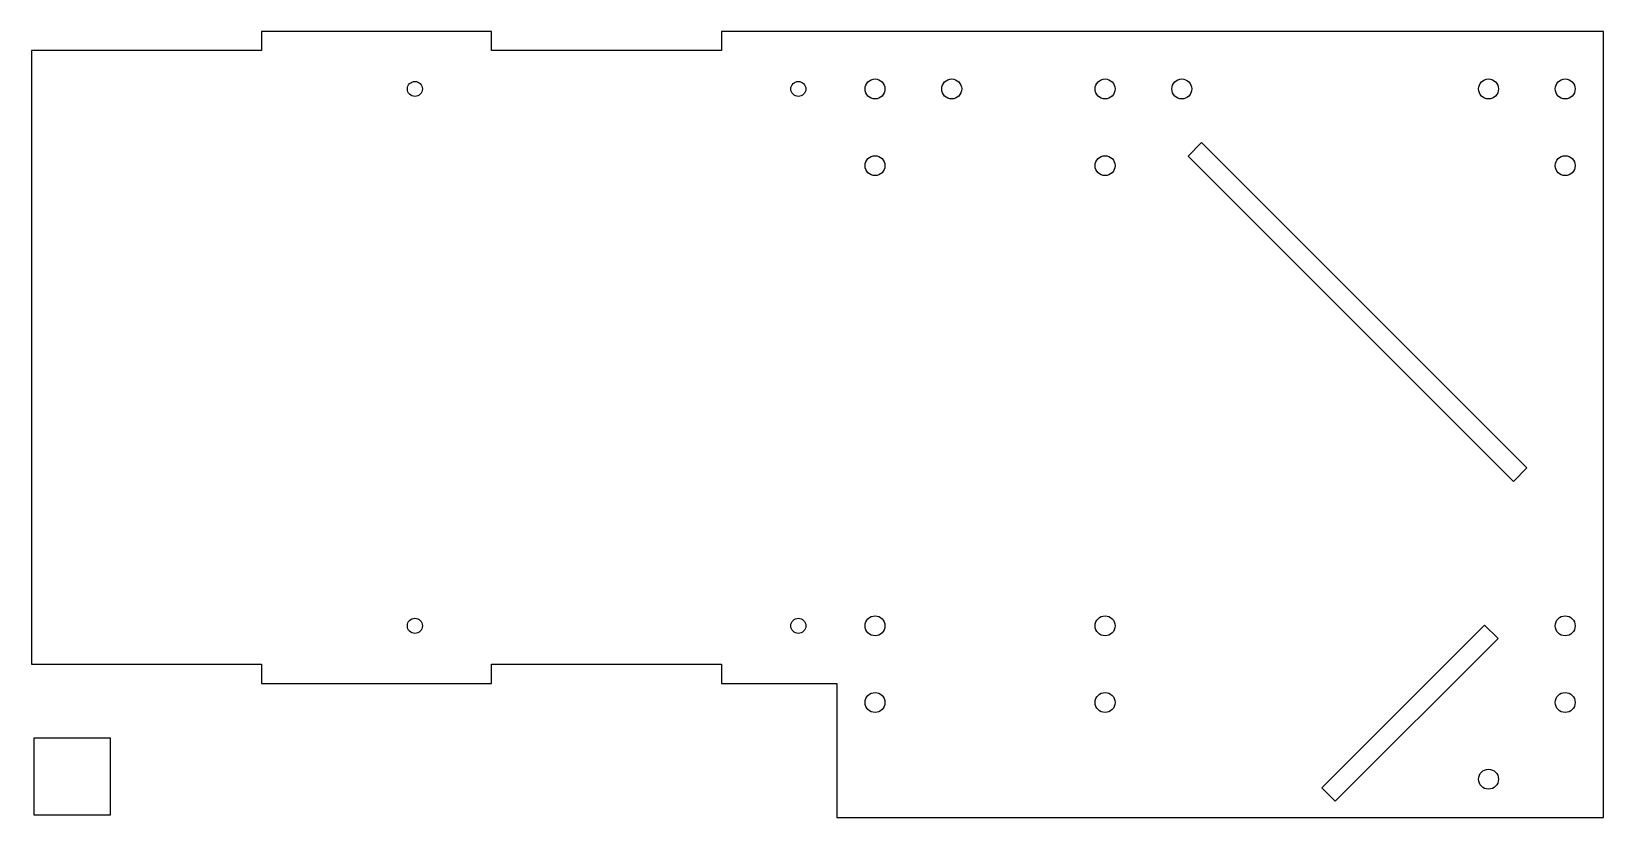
# Model space of a CAD drawing. Header units: inches. Extents: x 0 to 20.5, y 0 to 10.2.
import ezdxf

# ---------------------------------------------------------------- set-up
doc = ezdxf.new("R2010")
doc.units = ezdxf.units.IN
doc.header["$MEASUREMENT"] = 0

msp = doc.modelspace()

# ---------------------------------------------------------------- linework, layer by layer
for points in [[(3, 10.25), (3, 10), (0, 10), (0, 2), (3, 2), (3, 1.75), (6, 1.75), (6, 2), (9, 2), (9, 1.75), (10.5, 1.75), (10.5, 0), (20.5, 0), (20.5, 10.25), (9, 10.25), (9, 10), (6, 10), (6, 10.25)], [(15.258, 8.802), (19.5, 4.558), (19.324, 4.383), (15.082, 8.625)], [(17.002, 0.212), (16.826, 0.389), (18.947, 2.51), (19.124, 2.333)], [(0.032, 0.036), (1.032, 0.036), (1.032, 1.036), (0.032, 1.036)]]:
    msp.add_lwpolyline(points, close=True)
for centre, radius in [((5, 9.5), 0.098), ((10, 9.5), 0.098), ((11, 9.5), 0.13), ((12, 9.5), 0.13), ((14, 9.5), 0.13), ((15, 9.5), 0.13), ((19, 9.5), 0.13), ((20, 9.5), 0.13), ((11, 8.5), 0.13), ((14, 8.5), 0.13), ((20, 8.5), 0.13), ((5, 2.5), 0.098), ((10, 2.5), 0.098), ((11, 2.5), 0.13), ((14, 2.5), 0.13), ((20, 2.5), 0.13), ((11, 1.5), 0.13), ((14, 1.5), 0.13), ((20, 1.5), 0.13), ((19, 0.5), 0.13)]:
    msp.add_circle(centre, radius)

doc.saveas('drawing.dxf')
